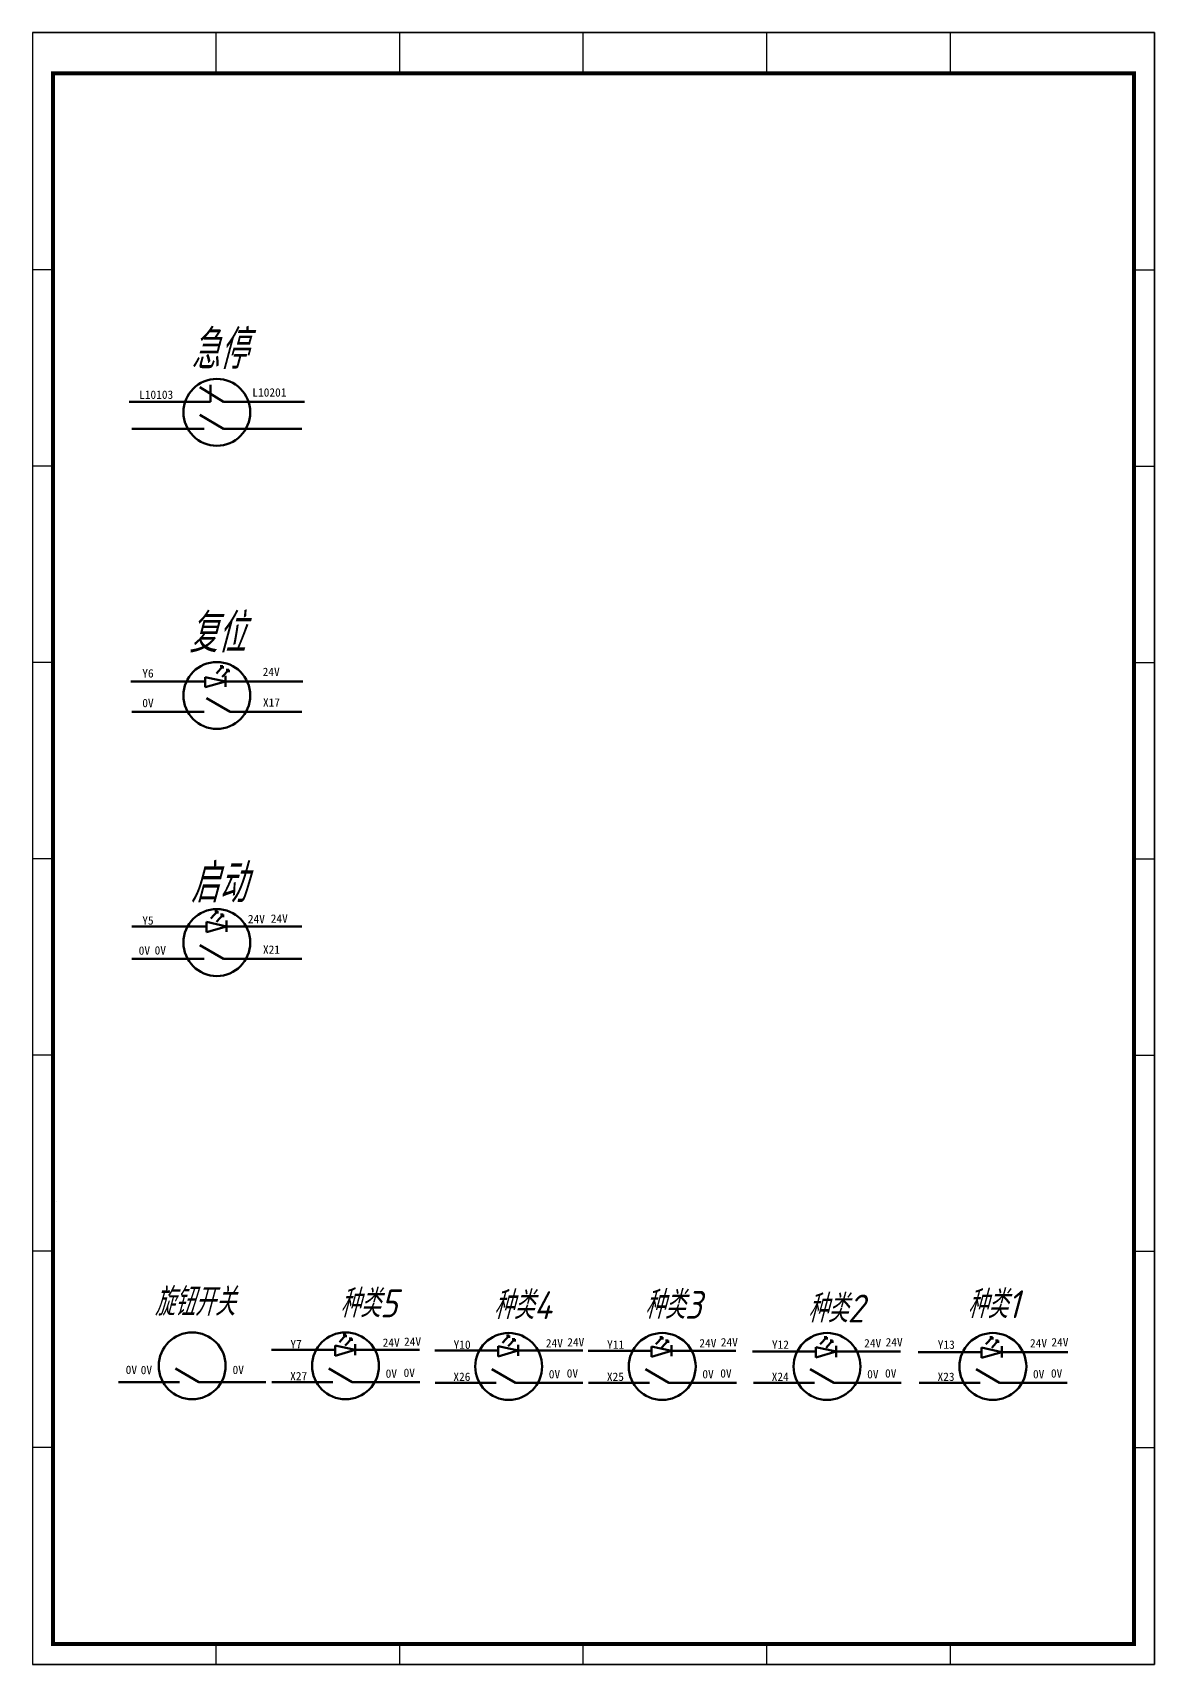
# Model space of a CAD drawing. Header units: inches. Extents: x 16762 to 17541, y 399939 to 400567.
# Drawn here: x 17314.9 to 17541.4, y 400238 to 400567.5 of the extents above; entities that cross this region are included whole.
import ezdxf

# ---------------------------------------------------------------- set-up
doc = ezdxf.new("R2010")
doc.units = ezdxf.units.IN
doc.header["$MEASUREMENT"] = 0
doc.layers.add('粗实线', color=7, linetype='Continuous', lineweight=50)
doc.styles.get("Standard").update_dxf_attribs({"font": 'arial.ttf'})
doc.styles.add('工程文字', font='gbeitc.shx', dxfattribs={"bigfont": 'gbcbig.shx'})

msp = doc.modelspace()

# ---------------------------------------------------------------- linework, layer by layer
at = {"color": 1}
for p, q in [((17314.88, 400567.46), (17314.88, 400237.99)), ((17314.88, 400567.46), (17314.88, 400237.99)), ((17314.88, 400567.46), (17541.39, 400567.46)), ((17314.88, 400567.46), (17541.39, 400567.46)), ((17541.39, 400567.46), (17541.39, 400237.99)), ((17541.39, 400567.46), (17541.39, 400237.99))]:
    msp.add_line(p, q, dxfattribs=at)
for p, q in [((17351.95, 400559.23), (17351.95, 400567.46)), ((17351.95, 400559.23), (17351.95, 400567.46)), ((17389.01, 400559.23), (17389.01, 400567.46)), ((17389.01, 400559.23), (17389.01, 400567.46)), ((17426.08, 400559.23), (17426.08, 400567.46)), ((17426.08, 400559.23), (17426.08, 400567.46)), ((17463.14, 400559.23), (17463.14, 400567.46)), ((17463.14, 400559.23), (17463.14, 400567.46)), ((17500.21, 400559.23), (17500.21, 400567.46)), ((17500.21, 400559.23), (17500.21, 400567.46)), ((17349, 400559.23), (17319, 400559.23)), ((17349, 400559.23), (17319, 400559.23)), ((17319, 400559.23), (17319, 400242.11)), ((17319, 400519.59), (17314.88, 400519.59)), ((17319, 400519.59), (17314.88, 400519.59)), ((17537.13, 400519.59), (17541.39, 400519.59)), ((17537.13, 400519.59), (17541.39, 400519.59)), ((17319, 400512.55), (17319, 400452.55)), ((17319, 400332.55), (17319, 400512.55)), ((17319, 400479.95), (17314.88, 400479.95)), ((17319, 400479.95), (17314.88, 400479.95)), ((17537.27, 400479.95), (17541.39, 400479.95)), ((17537.27, 400479.95), (17541.39, 400479.95)), ((17319, 400440.31), (17314.88, 400440.31)), ((17319, 400440.31), (17314.88, 400440.31)), ((17537.27, 400440.31), (17541.39, 400440.31)), ((17537.27, 400440.31), (17541.39, 400440.31)), ((17319, 400400.67), (17314.88, 400400.67)), ((17319, 400400.67), (17314.88, 400400.67)), ((17319, 400400.67), (17314.88, 400400.67)), ((17319, 400400.67), (17314.88, 400400.67)), ((17537.27, 400400.67), (17541.39, 400400.67)), ((17537.27, 400400.67), (17541.39, 400400.67)), ((17537.27, 400400.67), (17541.39, 400400.67)), ((17537.27, 400400.67), (17541.39, 400400.67)), ((17319, 400361.03), (17314.88, 400361.03)), ((17319, 400361.03), (17314.88, 400361.03)), ((17537.27, 400361.03), (17541.39, 400361.03)), ((17537.27, 400361.03), (17541.39, 400361.03)), ((17319.77, 400331.42), (17319.77, 400331.42)), ((17319.77, 400331.42), (17319.77, 400331.42)), ((17319, 400321.39), (17314.88, 400321.39)), ((17319, 400321.39), (17314.88, 400321.39)), ((17537.27, 400321.39), (17541.39, 400321.39)), ((17537.27, 400321.39), (17541.39, 400321.39)), ((17319, 400281.75), (17314.88, 400281.75)), ((17319, 400281.75), (17314.88, 400281.75)), ((17537.27, 400281.75), (17541.39, 400281.75)), ((17537.27, 400281.75), (17541.39, 400281.75)), ((17368.45, 400242.11), (17319, 400242.11)), ((17319, 400242.11), (17349, 400242.11)), ((17351.95, 400237.99), (17351.95, 400242.11)), ((17351.95, 400237.99), (17351.95, 400242.11)), ((17351.95, 400242.11), (17366.37, 400242.11)), ((17366.37, 400242.11), (17351.95, 400242.11)), ((17389.01, 400237.99), (17389.01, 400242.11)), ((17389.01, 400237.99), (17389.01, 400242.11)), ((17426.08, 400237.99), (17426.08, 400242.11)), ((17426.08, 400237.99), (17426.08, 400242.11)), ((17463.14, 400237.99), (17463.14, 400242.11)), ((17463.14, 400237.99), (17463.14, 400242.11)), ((17500.21, 400237.99), (17500.21, 400242.11)), ((17500.21, 400237.99), (17500.21, 400242.11)), ((17541.39, 400237.99), (17314.88, 400237.99)), ((17541.39, 400237.99), (17314.88, 400237.99))]:
    msp.add_line(p, q)
msp.add_lwpolyline([(17314.88, 400567.46), (17314.88, 400237.99), (17541.39, 400237.99), (17541.39, 400567.46)], close=True, dxfattribs=at)
at = {"const_width": 0.824}
msp.add_lwpolyline([(17537.27, 400559.23), (17537.27, 400242.11), (17319, 400242.11), (17319, 400559.23), (17537.27, 400559.23)], dxfattribs=at)
msp.add_lwpolyline([(17537.27, 400559.23), (17537.27, 400242.11), (17319, 400242.11), (17319, 400559.23), (17537.27, 400559.23)], dxfattribs=at)
at = {"layer": '粗实线'}
for p, q in [((17353.43, 400492.89), (17348.67, 400495.85)), ((17350.79, 400492.89), (17350.79, 400496.38)), ((17345.65, 400492.89), (17334.4, 400492.89)), ((17345.65, 400492.89), (17350.79, 400492.89)), ((17353.43, 400487.49), (17348.67, 400490.26)), ((17353.43, 400492.89), (17358.5, 400492.89)), ((17358.5, 400492.89), (17369.75, 400492.89)), ((17346.19, 400487.49), (17334.94, 400487.49)), ((17346.19, 400487.49), (17349.52, 400487.49)), ((17353.43, 400487.49), (17357.96, 400487.49)), ((17357.96, 400487.49), (17369.21, 400487.49)), ((17351.98, 400438.08), (17353.31, 400439.53)), ((17353.31, 400439.53), (17352.78, 400439.53)), ((17352.78, 400439.53), (17353.31, 400439.53)), ((17353.31, 400439.53), (17353.02, 400439.21)), ((17353.14, 400437.37), (17354.47, 400438.82)), ((17353.31, 400439.53), (17353.31, 400439.53)), ((17353.31, 400439.53), (17353.31, 400439.04)), ((17353.81, 400437.61), (17353.81, 400435.36)), ((17353.94, 400438.82), (17354.47, 400438.82)), ((17354.47, 400438.82), (17354.47, 400438.33)), ((17345.94, 400436.44), (17334.69, 400436.44)), ((17345.94, 400436.44), (17349.74, 400436.44)), ((17349.74, 400437.34), (17349.74, 400437.06)), ((17353.81, 400436.44), (17349.74, 400437.34)), ((17349.74, 400437.06), (17349.74, 400435.27)), ((17349.74, 400435.27), (17353.81, 400436.44)), ((17353.81, 400436.44), (17358.21, 400436.44)), ((17358.21, 400436.44), (17369.46, 400436.44)), ((17354.78, 400430.32), (17350.02, 400433.09)), ((17346.19, 400430.32), (17334.94, 400430.32)), ((17346.19, 400430.32), (17349.52, 400430.32)), ((17354.78, 400430.32), (17357.96, 400430.32)), ((17357.96, 400430.32), (17369.21, 400430.32)), ((17350.85, 400388.62), (17352.18, 400390.08)), ((17352.18, 400390.08), (17351.65, 400390.08)), ((17351.65, 400390.08), (17352.18, 400390.08)), ((17352.18, 400390.08), (17351.89, 400389.76)), ((17352.02, 400387.92), (17353.34, 400389.37)), ((17352.18, 400390.08), (17352.18, 400390.08)), ((17352.18, 400390.08), (17352.18, 400389.59)), ((17353.34, 400389.37), (17352.82, 400389.37)), ((17352.82, 400389.37), (17353.34, 400389.37)), ((17353.34, 400389.37), (17353.05, 400389.05)), ((17353.34, 400389.37), (17353.34, 400389.37)), ((17353.34, 400389.37), (17353.34, 400388.88)), ((17354.04, 400388.16), (17354.04, 400385.91)), ((17346.16, 400386.99), (17334.91, 400386.99)), ((17346.16, 400386.99), (17349.97, 400386.99)), ((17349.97, 400387.89), (17349.97, 400387.6)), ((17354.04, 400386.99), (17349.97, 400387.89)), ((17349.97, 400387.6), (17349.97, 400385.81)), ((17349.97, 400385.81), (17354.04, 400386.99)), ((17354.04, 400386.99), (17357.99, 400386.99)), ((17357.99, 400386.99), (17369.24, 400386.99)), ((17353.43, 400380.42), (17348.67, 400383.19)), ((17346.19, 400380.42), (17334.94, 400380.42)), ((17346.19, 400380.42), (17349.52, 400380.42)), ((17353.43, 400380.42), (17357.96, 400380.42)), ((17357.96, 400380.42), (17369.21, 400380.42)), ((17375.94, 400302.38), (17375.94, 400302.1)), ((17380.01, 400301.48), (17375.94, 400302.38)), ((17376.82, 400303.07), (17378.15, 400304.52)), ((17378.15, 400304.52), (17377.62, 400304.52)), ((17377.62, 400304.52), (17378.15, 400304.52)), ((17378.15, 400304.52), (17377.86, 400304.21)), ((17377.99, 400302.36), (17379.32, 400303.82)), ((17378.15, 400304.52), (17378.15, 400304.52)), ((17378.15, 400304.52), (17378.15, 400304.03)), ((17379.32, 400303.82), (17378.79, 400303.82)), ((17378.79, 400303.82), (17379.32, 400303.82)), ((17379.32, 400303.82), (17379.03, 400303.5)), ((17379.32, 400303.82), (17379.32, 400303.82)), ((17379.32, 400303.82), (17379.32, 400303.32)), ((17380.01, 400302.66), (17380.01, 400300.41)), ((17409.76, 400302.94), (17411.09, 400304.39)), ((17411.09, 400304.39), (17410.57, 400304.39)), ((17410.57, 400304.39), (17411.09, 400304.39)), ((17411.09, 400304.39), (17410.8, 400304.07)), ((17410.93, 400302.23), (17412.26, 400303.68)), ((17411.09, 400304.39), (17411.09, 400304.39)), ((17411.09, 400304.39), (17411.09, 400303.9)), ((17412.26, 400303.68), (17411.73, 400303.68)), ((17411.73, 400303.68), (17412.26, 400303.68)), ((17412.26, 400303.68), (17411.97, 400303.36)), ((17412.26, 400303.68), (17412.26, 400303.68)), ((17412.26, 400303.68), (17412.26, 400303.19)), ((17412.95, 400302.52), (17412.95, 400300.27)), ((17440.73, 400302.63), (17442.06, 400304.08)), ((17442.06, 400304.08), (17441.53, 400304.08)), ((17441.53, 400304.08), (17442.06, 400304.08)), ((17442.06, 400304.08), (17441.77, 400303.76)), ((17441.9, 400301.92), (17443.22, 400303.37)), ((17442.06, 400304.08), (17442.06, 400304.08)), ((17442.06, 400304.08), (17442.06, 400303.59)), ((17443.22, 400303.37), (17442.7, 400303.37)), ((17442.7, 400303.37), (17443.22, 400303.37)), ((17443.22, 400303.37), (17442.93, 400303.05)), ((17443.22, 400303.37), (17443.22, 400303.37)), ((17443.22, 400303.37), (17443.22, 400302.88)), ((17443.92, 400302.45), (17443.92, 400300.2)), ((17473.93, 400302.63), (17475.26, 400304.08)), ((17475.26, 400304.08), (17474.73, 400304.08)), ((17474.73, 400304.08), (17475.26, 400304.08)), ((17475.26, 400304.08), (17474.97, 400303.76)), ((17475.1, 400301.92), (17476.42, 400303.37)), ((17475.26, 400304.08), (17475.26, 400304.08)), ((17475.26, 400304.08), (17475.26, 400303.59)), ((17476.42, 400303.37), (17475.9, 400303.37)), ((17475.9, 400303.37), (17476.42, 400303.37)), ((17476.42, 400303.37), (17476.13, 400303.05)), ((17476.42, 400303.37), (17476.42, 400303.37)), ((17476.42, 400303.37), (17476.42, 400302.88)), ((17507.38, 400302.63), (17508.7, 400304.08)), ((17508.7, 400304.08), (17508.18, 400304.08)), ((17508.18, 400304.08), (17508.7, 400304.08)), ((17508.7, 400304.08), (17508.41, 400303.76)), ((17508.54, 400301.92), (17509.87, 400303.37)), ((17508.7, 400304.08), (17508.7, 400304.08)), ((17508.7, 400304.08), (17508.7, 400303.59)), ((17509.87, 400303.37), (17509.34, 400303.37)), ((17509.34, 400303.37), (17509.87, 400303.37)), ((17509.87, 400303.37), (17509.58, 400303.05)), ((17509.87, 400303.37), (17509.87, 400303.37)), ((17509.87, 400303.37), (17509.87, 400302.88)), ((17372.14, 400301.48), (17363.14, 400301.48)), ((17372.14, 400301.48), (17375.94, 400301.48)), ((17375.94, 400302.1), (17375.94, 400300.31)), ((17375.94, 400300.31), (17380.01, 400301.48)), ((17380.01, 400301.48), (17384, 400301.48)), ((17384, 400301.48), (17393, 400301.48)), ((17405.08, 400301.35), (17396.08, 400301.35)), ((17405.08, 400301.35), (17408.88, 400301.35)), ((17408.88, 400302.25), (17408.88, 400301.96)), ((17412.95, 400301.35), (17408.88, 400302.25)), ((17408.88, 400301.96), (17408.88, 400300.18)), ((17408.88, 400300.18), (17412.95, 400301.35)), ((17412.95, 400301.35), (17416.96, 400301.35)), ((17416.95, 400301.35), (17425.95, 400301.35)), ((17436.04, 400301.28), (17427.04, 400301.28)), ((17436.04, 400301.28), (17439.85, 400301.28)), ((17439.85, 400302.18), (17439.85, 400301.89)), ((17443.92, 400301.28), (17439.85, 400302.18)), ((17439.85, 400301.89), (17439.85, 400300.1)), ((17439.85, 400300.1), (17443.92, 400301.28)), ((17443.92, 400301.28), (17448.01, 400301.28)), ((17447.91, 400301.28), (17456.91, 400301.28)), ((17469.24, 400301.13), (17460.24, 400301.13)), ((17469.24, 400301.13), (17473.05, 400301.13)), ((17473.05, 400302.03), (17473.05, 400301.74)), ((17477.12, 400301.13), (17473.05, 400302.03)), ((17473.05, 400301.74), (17473.05, 400299.95)), ((17473.05, 400299.95), (17477.12, 400301.13)), ((17477.12, 400302.3), (17477.12, 400300.05)), ((17477.12, 400301.13), (17481.36, 400301.13)), ((17481.11, 400301.13), (17490.11, 400301.13)), ((17502.69, 400301.04), (17493.69, 400301.04)), ((17502.69, 400301.04), (17506.49, 400301.04)), ((17506.49, 400301.94), (17506.49, 400301.65)), ((17510.56, 400301.04), (17506.49, 400301.94)), ((17506.49, 400301.65), (17506.49, 400299.86)), ((17506.49, 400299.86), (17510.56, 400301.04)), ((17510.56, 400302.21), (17510.56, 400299.96)), ((17510.56, 400301.04), (17514.89, 400301.04)), ((17514.89, 400301.04), (17523.89, 400301.04)), ((17348.46, 400294.95), (17343.7, 400297.72)), ((17379.42, 400294.95), (17374.66, 400297.72)), ((17412.37, 400294.84), (17407.61, 400297.61)), ((17443.38, 400294.84), (17438.62, 400297.61)), ((17476.66, 400294.84), (17471.9, 400297.61)), ((17510.14, 400294.84), (17505.38, 400297.61)), ((17341.23, 400294.95), (17332.23, 400294.95)), ((17341.23, 400294.95), (17344.55, 400294.95)), ((17348.46, 400294.95), (17352.99, 400294.95)), ((17352.99, 400294.95), (17361.99, 400294.95)), ((17372.19, 400294.95), (17363.19, 400294.95)), ((17372.19, 400294.95), (17375.51, 400294.95)), ((17379.42, 400294.95), (17383.95, 400294.95)), ((17384.05, 400294.95), (17393.05, 400294.95)), ((17405.14, 400294.84), (17396.14, 400294.84)), ((17405.14, 400294.84), (17408.46, 400294.84)), ((17412.37, 400294.84), (17416.9, 400294.84)), ((17417.01, 400294.84), (17426.01, 400294.84)), ((17436.14, 400294.84), (17427.14, 400294.84)), ((17436.14, 400294.84), (17439.47, 400294.84)), ((17443.38, 400294.84), (17447.91, 400294.84)), ((17447.91, 400294.84), (17457.01, 400294.84)), ((17469.42, 400294.84), (17460.42, 400294.84)), ((17469.42, 400294.84), (17472.75, 400294.84)), ((17476.66, 400294.84), (17481.18, 400294.84)), ((17481.18, 400294.84), (17490.29, 400294.84)), ((17502.91, 400294.84), (17493.91, 400294.84)), ((17502.91, 400294.84), (17506.23, 400294.84)), ((17510.14, 400294.84), (17514.67, 400294.84)), ((17514.67, 400294.84), (17523.77, 400294.84))]:
    msp.add_line(p, q, dxfattribs=at)
for centre in [(17352.08, 400490.8), (17352.08, 400433.63), (17352.08, 400383.73), (17347.11, 400298.27), (17378.07, 400298.27), (17411.02, 400298.15), (17442.02, 400298.15), (17475.3, 400298.15), (17508.79, 400298.15)]:
    msp.add_circle(centre, 6.75, dxfattribs=at)

# ---------------------------------------------------------------- texts
at = {"lineweight": -2, "char_height": 1.6875, "attachment_point": 1}
for s, insert, width in [('{\\fSimSun|b0|i0|c134|p2;L10103}', (17336.38, 400495.2), 5.9841), ('{\\fSimSun|b0|i0|c134|p2;L10201}', (17359.25, 400495.66), 19.917), ('{\\fSimSun|b0|i0|c134|p2;Y6}', (17337.02, 400438.94), 19.917), ('{\\fSimSun|b0|i0|c134|p2;24V}', (17361.33, 400439.24), 19.917), ('{\\fSimSun|b0|i0|c134|p2;0V}', (17337.02, 400432.95), 19.917), ('{\\fSimSun|b0|i0|c134|p2;X17}', (17361.39, 400433.06), 19.917), ('{\\fSimSun|b0|i0|c134|p2;Y5}', (17337.02, 400389.04), 19.917), ('{\\fSimSun|b0|i0|c134|p2;24V}', (17358.34, 400389.33), 19.917), ('{\\fSimSun|b0|i0|c134|p2;24V}', (17362.96, 400389.42), 19.917), ('{\\fSimSun|b0|i0|c134|p2;0V}', (17336.3, 400382.96), 19.917), ('{\\fSimSun|b0|i0|c134|p2;0V}', (17339.51, 400383.01), 19.917), ('{\\fSimSun|b0|i0|c134|p2;X21}', (17361.39, 400383.16), 19.917), ('{\\fSimSun|b0|i0|c134|p2;Y7}', (17366.93, 400303.5), 19.917), ('{\\fSimSun|b0|i0|c134|p2;24V}', (17385.56, 400303.8), 19.917), ('{\\fSimSun|b0|i0|c134|p2;24V}', (17389.88, 400304), 19.917), ('{\\fSimSun|b0|i0|c134|p2;Y10}', (17399.88, 400303.39), 19.917), ('{\\fSimSun|b0|i0|c134|p2;24V}', (17418.51, 400303.68), 19.917), ('{\\fSimSun|b0|i0|c134|p2;24V}', (17422.83, 400303.88), 19.917), ('{\\fSimSun|b0|i0|c134|p2;Y11}', (17430.88, 400303.39), 19.917), ('{\\fSimSun|b0|i0|c134|p2;24V}', (17449.51, 400303.68), 19.917), ('{\\fSimSun|b0|i0|c134|p2;24V}', (17453.84, 400303.88), 19.917), ('{\\fSimSun|b0|i0|c134|p2;Y12}', (17464.16, 400303.39), 19.917), ('{\\fSimSun|b0|i0|c134|p2;24V}', (17482.79, 400303.68), 19.917), ('{\\fSimSun|b0|i0|c134|p2;24V}', (17487.12, 400303.88), 19.917), ('{\\fSimSun|b0|i0|c134|p2;Y13}', (17497.65, 400303.39), 19.917), ('{\\fSimSun|b0|i0|c134|p2;24V}', (17516.28, 400303.68), 19.917), ('{\\fSimSun|b0|i0|c134|p2;24V}', (17520.6, 400303.88), 19.917), ('{\\fSimSun|b0|i0|c134|p2;0V}', (17333.67, 400298.31), 19.917), ('{\\fSimSun|b0|i0|c134|p2;0V}', (17336.71, 400298.27), 19.917), ('{\\fSimSun|b0|i0|c134|p2;0V}', (17355.25, 400298.3), 19.917), ('{\\fSimSun|b0|i0|c134|p2;X27}', (17366.88, 400297.03), 19.917), ('{\\fSimSun|b0|i0|c134|p2;0V}', (17386.16, 400297.55), 19.917), ('{\\fSimSun|b0|i0|c134|p2;0V}', (17389.78, 400297.71), 19.917), ('{\\fSimSun|b0|i0|c134|p2;X26}', (17399.84, 400296.91), 19.917), ('{\\fSimSun|b0|i0|c134|p2;0V}', (17419.11, 400297.43), 19.917), ('{\\fSimSun|b0|i0|c134|p2;0V}', (17422.73, 400297.59), 19.917), ('{\\fSimSun|b0|i0|c134|p2;X25}', (17430.84, 400296.91), 19.917), ('{\\fSimSun|b0|i0|c134|p2;0V}', (17450.12, 400297.43), 19.917), ('{\\fSimSun|b0|i0|c134|p2;0V}', (17453.73, 400297.59), 19.917), ('{\\fSimSun|b0|i0|c134|p2;X24}', (17464.12, 400296.91), 19.917), ('{\\fSimSun|b0|i0|c134|p2;0V}', (17483.4, 400297.43), 19.917), ('{\\fSimSun|b0|i0|c134|p2;0V}', (17487.01, 400297.59), 19.917), ('{\\fSimSun|b0|i0|c134|p2;X23}', (17497.6, 400296.91), 19.917), ('{\\fSimSun|b0|i0|c134|p2;0V}', (17516.88, 400297.43), 19.917), ('{\\fSimSun|b0|i0|c134|p2;0V}', (17520.5, 400297.59), 19.917)]:
    msp.add_mtext(s, dxfattribs=dict(at, insert=insert, width=width))
at = {"layer": '粗实线', "attachment_point": 1, "style": '工程文字'}
for s, insert, char_height in [('急停', (17346.87, 400507.43), 7.875), ('复位', (17346.44, 400450.16), 7.875), ('启动', (17346.74, 400399.66), 7.875), ('旋钮开关', (17339.48, 400314), 5.625), ('种类5', (17376.92, 400313.69), 5.625), ('种类4', (17407.96, 400313.32), 5.625), ('种类3', (17438.46, 400313.39), 5.625), ('种类2', (17471.35, 400312.66), 5.625), ('种类1', (17503.62, 400313.51), 5.625)]:
    msp.add_mtext_dynamic_manual_height_columns(s, width=38.1137, gutter_width=1, heights=[0.147], dxfattribs=dict(at, insert=insert, char_height=char_height))

doc.saveas('drawing.dxf')
